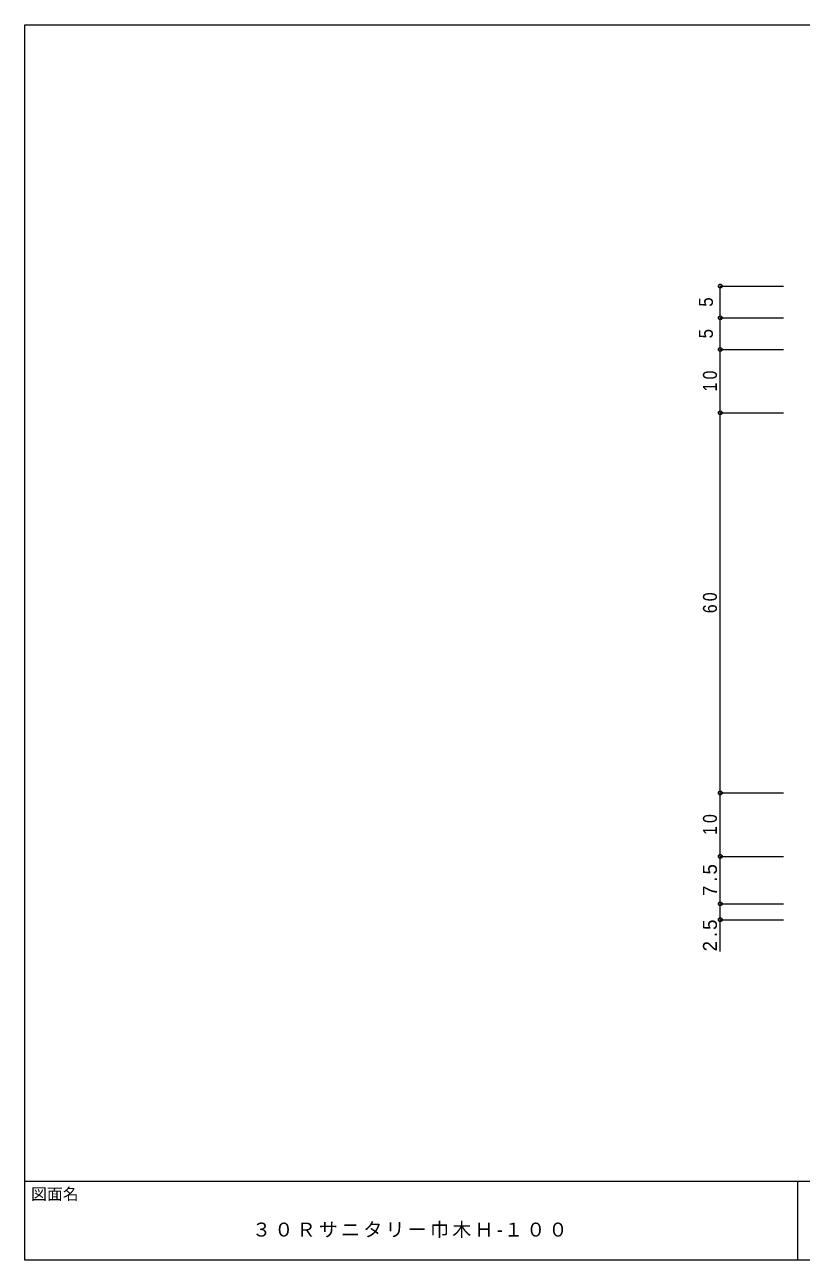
# Model space of a CAD drawing. Units: millimetres at full size, sheet at 1:1. Extents: x -141 to 141, y -98 to 98.
# Drawn here: x -141 to -18.5, y -97.5 to 97.5 of the extents above; entities that cross this region are included whole.
import ezdxf
from ezdxf.enums import TextEntityAlignment as Align

# ---------------------------------------------------------------- set-up
doc = ezdxf.new("R2010")
doc.units = ezdxf.units.MM
doc.header["$PDMODE"] = 32
doc.header["$PDSIZE"] = 0.6
for name, color, linetype, lineweight in [('0-3_寸法', 4, 'Continuous', 9), ('F-0_図面枠', 5, 'Continuous', 9), ('F-5_F-5ﾚｲﾔ', 7, 'Continuous', 9)]:
    doc.layers.add(name, color=color, linetype=linetype, lineweight=lineweight)
doc.styles.add('HGｺﾞｼｯｸM', font='')
doc.styles.get('HGｺﾞｼｯｸM').set_extended_font_data('HGｺﾞｼｯｸM')

msp = doc.modelspace()

# ---------------------------------------------------------------- linework, layer by layer
at = {"layer": '0-3_寸法'}
for p, q in [((-31.25, 51.25), (-31.25, 56.25)), ((-31.25, 56.25), (-21.25, 56.25)), ((-31.25, 46.25), (-31.25, 51.25)), ((-31.25, 51.25), (-21.25, 51.25)), ((-31.25, 36.25), (-31.25, 46.25)), ((-31.25, 46.25), (-21.25, 46.25)), ((-31.25, -23.75), (-31.25, 36.25)), ((-31.25, 36.25), (-21.25, 36.25)), ((-31.25, -33.75), (-31.25, -23.75)), ((-31.25, -23.75), (-21.25, -23.75)), ((-31.25, -41.25), (-31.25, -33.75)), ((-31.25, -33.75), (-21.25, -33.75)), ((-31.25, -41.25), (-21.25, -41.25)), ((-31.25, -48.75), (-31.25, -41.25)), ((-31.25, -43.75), (-21.25, -43.75))]:
    msp.add_line(p, q, dxfattribs=at)
for p in [(-31.25, 56.25), (-31.25, 51.25), (-31.25, 46.25), (-31.25, 36.25), (-31.25, -23.75), (-31.25, -33.75), (-31.25, -41.25), (-31.25, -43.75)]:
    msp.add_point(p, dxfattribs=at)
at = {"layer": 'F-0_図面枠'}
for p, q in [((-141, 97.5), (141, 97.5)), ((-141, -97.5), (-141, 97.5)), ((-141, -85), (141, -85)), ((-19, -97.5), (-19, -85)), ((141, -97.5), (-141, -97.5))]:
    msp.add_line(p, q, dxfattribs=at)

# ---------------------------------------------------------------- texts
at = {"layer": '0-3_寸法', "color": 7, "style": 'HGｺﾞｼｯｸM', "width": 0.9}
for p in [(-31.75, 53), (-31.75, 48)]:
    msp.add_text('5', height=2.199, rotation=90, dxfattribs=at).set_placement(p, align=Align.BOTTOM_LEFT)
at = {"layer": '0-3_寸法', "color": 7, "char_height": 2.199, "attachment_point": 7, "rotation": 90, "style": 'HGｺﾞｼｯｸM'}
for s, insert in [('\\T1.36;\\W0.85;10', (-31.75, 39.625)), ('\\T1.36;\\W0.85;60', (-31.75, 4.625)), ('\\T1.36;\\W0.85;10', (-31.75, -30.375)), ('\\T1.38;7.5', (-31.75, -40)), ('\\T1.38;2.5', (-31.75, -48.75))]:
    msp.add_mtext(s, dxfattribs=dict(at, insert=insert))
at = {"layer": 'F-0_図面枠', "color": 7, "style": 'HGｺﾞｼｯｸM'}
msp.add_text('図面名', height=1.833, dxfattribs=at).set_placement((-140, -88.5), align=Align.BOTTOM_LEFT)
at = {"layer": 'F-5_F-5ﾚｲﾔ', "insert": (-105.125, -94), "char_height": 2.199, "attachment_point": 7, "style": 'HGｺﾞｼｯｸM'}
msp.add_mtext('\\T1.17;３０Ｒサニタリー巾木Ｈ-１００', dxfattribs=at)

doc.saveas('drawing.dxf')
